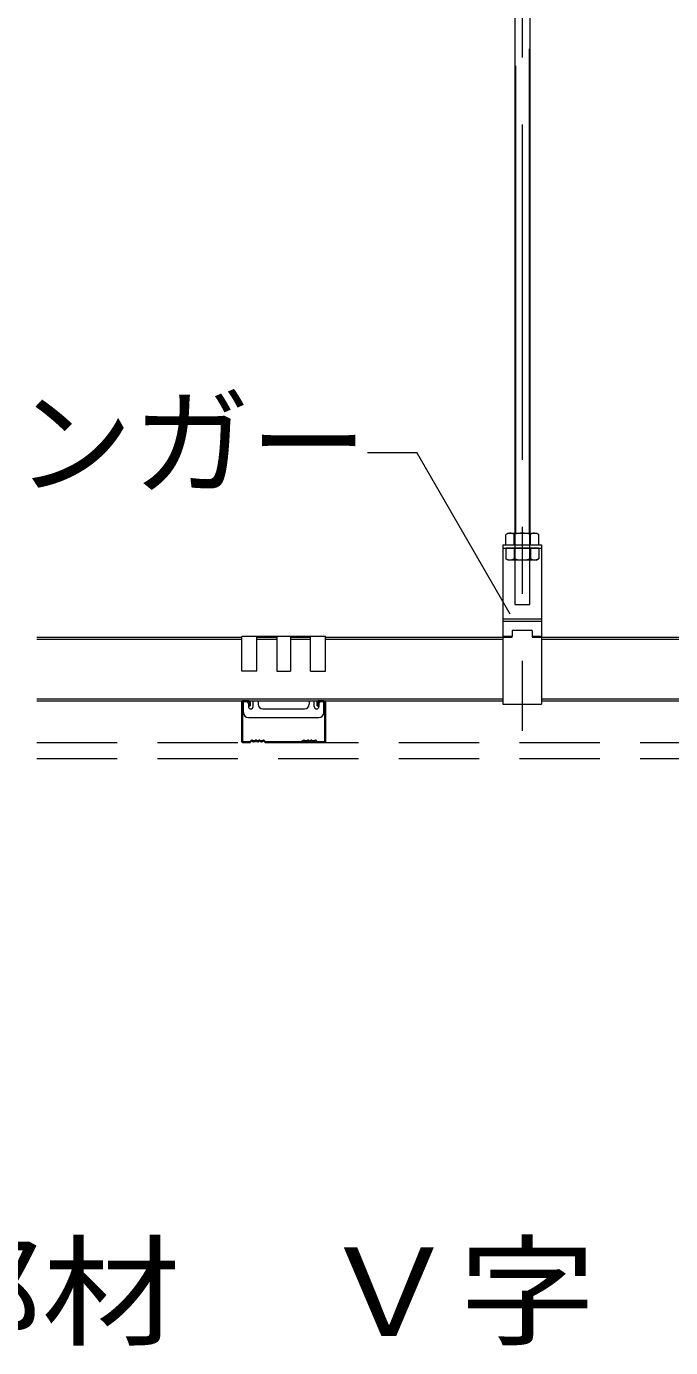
# Model space of a CAD drawing. Units: millimetres, scale not verified. Extents: x -7800 to 7800, y -5387 to 5300.
# Drawn here: x -7215 to -6830, y -357 to 431 of the extents above; entities that cross this region are included whole.
import ezdxf
from ezdxf.enums import TextEntityAlignment as Align

# ---------------------------------------------------------------- set-up
doc = ezdxf.new("R2010")
doc.units = ezdxf.units.MM
doc.header["$LTSCALE"] = 40
for name, pattern in [('CHAIN1', [8, 5, -1, 1, -1]), ('DASHED1', [1.8, 1.2, -0.6]), ('DOUBLE_CHAIN2', [12.8, 9, -1, 0.6, -0.6, 0.6, -1])]:
    doc.linetypes.add(name, pattern=pattern)
for name, color, linetype, lineweight in [('7-0_中心線', 4, 'CHAIN1', 9), ('7-1_吊り材', 7, 'Continuous', 18), ('7-2_野縁受け', 3, 'Continuous', 18), ('7-3_野縁', 2, 'Continuous', 25), ('7-6_文字', 7, 'Continuous', 18), ('7-A_クリップ', 7, 'Continuous', 18), ('7-D_パネル', 4, 'DASHED1', 9)]:
    doc.layers.add(name, color=color, linetype=linetype, lineweight=lineweight)
doc.styles.add('ＭＳ ゴシック', font='')
doc.styles.get('ＭＳ ゴシック').set_extended_font_data('MS Gothic')

msp = doc.modelspace()

# ---------------------------------------------------------------- linework, layer by layer
at = {"layer": '7-0_中心線'}
msp.add_line((-6918.73, 1012.87), (-6918.73, 11.09), dxfattribs=at)
at = {"layer": '7-1_吊り材', "linetype": 'DOUBLE_CHAIN2'}
for p, q in [((-6914.68, 930.11), (-6914.68, 129.02)), ((-6922.78, 920.02), (-6922.78, 129.02))]:
    msp.add_line(p, q, dxfattribs=at)
at = {"layer": '7-1_吊り材'}
for p, q in [((-6914.23, 928.81), (-6914.23, 129.02)), ((-6923.23, 920.02), (-6923.23, 129.02)), ((-6927.22, 129.02), (-6928.53, 128.27)), ((-6928.53, 122.02), (-6928.53, 128.27)), ((-6927.22, 129.02), (-6910.24, 129.02)), ((-6923.63, 122.02), (-6923.63, 128.27)), ((-6913.83, 122.02), (-6913.83, 128.27)), ((-6910.24, 129.02), (-6908.93, 128.27)), ((-6908.93, 122.02), (-6908.93, 128.27)), ((-6930.23, 122.02), (-6930.23, 27.02)), ((-6930.23, 122.02), (-6930.23, 27.02)), ((-6930.23, 122.02), (-6907.23, 122.02)), ((-6928.53, 122.02), (-6908.93, 122.02)), ((-6907.23, 122.02), (-6907.23, 27.02)), ((-6930.23, 77.86), (-6907.23, 77.86)), ((-6930.23, 76.45), (-6907.23, 76.45)), ((-6924.73, 71.01), (-6924.73, 67.52)), ((-6912.73, 71.01), (-6924.73, 71.01)), ((-6930.23, 67.61), (-6924.73, 67.61)), ((-6912.73, 67.61), (-6907.23, 67.61))]:
    msp.add_line(p, q, dxfattribs=at)
at = {"layer": '7-1_吊り材', "linetype": 'DASHED1'}
for p, q in [((-6923.23, 129.02), (-6923.23, 86.49)), ((-6914.23, 86.49), (-6914.23, 129.02)), ((-6930.23, 120.02), (-6907.23, 120.02)), ((-6928.53, 120.02), (-6928.53, 113.78)), ((-6908.93, 120.02), (-6928.53, 120.02)), ((-6923.63, 120.02), (-6923.63, 113.78)), ((-6913.83, 120.02), (-6913.83, 113.78)), ((-6908.93, 120.02), (-6908.93, 113.78)), ((-6927.22, 113.02), (-6928.53, 113.78)), ((-6910.24, 113.02), (-6927.22, 113.02)), ((-6910.24, 113.02), (-6908.93, 113.78)), ((-6923.23, 86.49), (-6914.23, 86.49))]:
    msp.add_line(p, q, dxfattribs=at)
at = {"layer": '7-1_吊り材'}
for points in [[(-6930.23, 122.02), (-6930.23, 27.02), (-6907.23, 27.02)], [(-6912.73, 71.01), (-6912.73, 67.03), (-6907.23, 67.03)], [(-6930.23, 67.03), (-6924.73, 67.03), (-6924.73, 67.52)]]:
    msp.add_lwpolyline(points, dxfattribs=at)
for centre, radius, start, end in [((-6925.33, 122.25), 6.81, 96.34293, 118.04131), ((-6926.24, 124.15), 4.88, 57.57117, 88.04457), ((-6918.73, 112.81), 16.22, 72.41203, 107.58795), ((-6911.21, 124.15), 4.88, 91.95541, 122.42882), ((-6912.13, 122.25), 6.81, 61.95868, 83.65706)]:
    msp.add_arc(centre, radius, start, end, dxfattribs=at)
at = {"layer": '7-1_吊り材', "linetype": 'DASHED1'}
for centre, radius, start, end in [((-6925.33, 119.8), 6.81, 241.95868, 263.65706), ((-6926.24, 117.9), 4.88, 271.95541, 302.42882), ((-6918.73, 129.24), 16.22, 252.41203, 287.58795), ((-6911.21, 117.9), 4.88, 237.57117, 268.04457), ((-6912.13, 119.8), 6.81, 276.34293, 298.04131)]:
    msp.add_arc(centre, radius, start, end, dxfattribs=at)
at = {"layer": '7-2_野縁受け'}
for p, q in [((-7208.38, 67.02), (-7086.08, 67.02)), ((-7208.38, 65.82), (-7086.08, 65.82)), ((-7077.08, 67.02), (-7065.08, 67.02)), ((-7077.08, 65.82), (-7065.08, 65.82)), ((-7057.08, 67.02), (-7045.08, 67.02)), ((-7057.08, 65.82), (-7045.08, 65.82)), ((-7036.08, 67.02), (-6930.23, 67.02)), ((-7036.08, 65.82), (-6930.23, 65.82)), ((-6907.23, 67.02), (-6786.08, 67.02)), ((-6907.23, 65.82), (-6786.08, 65.82)), ((-7208.38, 30.23), (-6930.23, 30.23)), ((-7208.38, 29.02), (-6930.23, 29.02)), ((-6907.23, 30.23), (-6779.33, 30.23)), ((-6907.23, 29.02), (-6779.33, 29.02))]:
    msp.add_line(p, q, dxfattribs=at)
at = {"layer": '7-3_野縁'}
for p, q in [((-7086.08, 28.02), (-7086.08, 5.07)), ((-7085.58, 5.05), (-7085.58, 28.02)), ((-7082.08, 29.02), (-7085.08, 29.02)), ((-7082.08, 28.52), (-7085.08, 28.52)), ((-7081.58, 26.02), (-7081.58, 28.02)), ((-7081.58, 26.02), (-7081.08, 26.03)), ((-7081.08, 26.03), (-7081.08, 28.03)), ((-7041.08, 26.03), (-7041.08, 28.03)), ((-7040.58, 26.02), (-7041.08, 26.03)), ((-7040.58, 26.02), (-7040.58, 28.02)), ((-7040.08, 29.02), (-7037.08, 29.02)), ((-7040.08, 28.52), (-7037.08, 28.52)), ((-7036.58, 5.05), (-7036.58, 28.02)), ((-7036.08, 28.02), (-7036.08, 5.07)), ((-7085.08, 4.52), (-7081.49, 4.52)), ((-7085.08, 4.52), (-7081.49, 4.52)), ((-7081.49, 4.02), (-7085.08, 4.02)), ((-7081.49, 4.02), (-7085.08, 4.02)), ((-7080.43, 5.38), (-7081.14, 4.67)), ((-7081.14, 4.67), (-7080.43, 5.38)), ((-7080.08, 5.02), (-7080.79, 4.32)), ((-7080.08, 5.02), (-7080.79, 4.32)), ((-7073.08, 5.02), (-7072.37, 4.32)), ((-7072.73, 5.38), (-7072.02, 4.67)), ((-7071.67, 4.52), (-7061.08, 4.52)), ((-7071.67, 4.02), (-7061.08, 4.02)), ((-7050.49, 4.52), (-7061.08, 4.52)), ((-7050.49, 4.02), (-7061.08, 4.02)), ((-7049.43, 5.38), (-7050.14, 4.67)), ((-7049.08, 5.02), (-7049.78, 4.32)), ((-7042.08, 5.02), (-7041.37, 4.32)), ((-7042.08, 5.02), (-7041.37, 4.32)), ((-7041.72, 5.38), (-7041.02, 4.67)), ((-7041.02, 4.67), (-7041.72, 5.38)), ((-7037.08, 4.52), (-7040.66, 4.52)), ((-7037.08, 4.52), (-7040.66, 4.52)), ((-7040.66, 4.02), (-7037.08, 4.02)), ((-7040.66, 4.02), (-7037.08, 4.02))]:
    msp.add_line(p, q, dxfattribs=at)
for centre, radius, start, end in [((-7085.08, 28.02), 1, 90.00299, 180.00299), ((-7085.08, 28.02), 0.5, 90.00299, 180.00299), ((-7082.08, 28.02), 1, 0.00299, 90.00299), ((-7082.08, 28.02), 0.5, 0.00299, 90.00299), ((-7040.08, 28.02), 1, 89.99699, 179.99699), ((-7040.08, 28.02), 0.5, 89.99699, 179.99699), ((-7037.08, 28.02), 1, 359.99699, 89.99699), ((-7037.08, 28.02), 0.5, 359.99699, 89.99699), ((-7085.08, 5.02), 1, 177.476, 270), ((-7085.08, 5.02), 1, 177.476, 270), ((-7085.08, 5.02), 0.5, 177.476, 270), ((-7085.08, 5.02), 0.5, 177.476, 270), ((-7081.49, 5.02), 0.5, 270, 314.99998), ((-7081.49, 5.02), 0.5, 269.99998, 314.99998), ((-7081.49, 5.02), 1, 270, 314.99998), ((-7081.49, 5.02), 1, 270, 315), ((-7080.08, 5.02), 0.5, 46.39717, 135), ((-7078.83, 6.34), 1.81, 226.39717, 313.60281), ((-7078.83, 6.34), 1.31, 226.39717, 313.60281), ((-7077.58, 5.02), 0.5, 36.86989, 133.60281), ((-7076.58, 5.77), 1.25, 216.86989, 323.1301), ((-7076.58, 5.77), 0.75, 216.86989, 323.1301), ((-7075.58, 5.02), 0.5, 46.39717, 143.1301), ((-7075.58, 5.02), 0.5, 36.86989, 143.1301), ((-7074.33, 6.34), 1.81, 226.39717, 313.60281), ((-7074.33, 6.34), 1.31, 226.39717, 313.60281), ((-7073.08, 5.02), 0.5, 44.99998, 133.60281), ((-7071.67, 5.02), 1, 225, 270), ((-7071.67, 5.02), 0.5, 225, 270), ((-7050.49, 5.02), 0.5, 270, 315), ((-7050.49, 5.02), 1, 270, 315), ((-7049.08, 5.02), 0.5, 46.39719, 135.00002), ((-7047.83, 6.34), 1.81, 226.39719, 313.60283), ((-7047.83, 6.34), 1.31, 226.39719, 313.60283), ((-7046.58, 5.02), 0.5, 36.8699, 143.13011), ((-7046.58, 5.02), 0.5, 36.8699, 133.60283), ((-7045.58, 5.77), 1.25, 216.8699, 323.13011), ((-7045.58, 5.77), 0.75, 216.8699, 323.13011), ((-7044.58, 5.02), 0.5, 46.39719, 143.13011), ((-7043.33, 6.34), 1.81, 226.39719, 313.60283), ((-7043.33, 6.34), 1.31, 226.39719, 313.60283), ((-7042.08, 5.02), 0.5, 45, 133.60283), ((-7040.66, 5.02), 1, 225.00002, 270), ((-7040.66, 5.02), 1, 225, 270), ((-7040.66, 5.02), 0.5, 225.00002, 270), ((-7040.66, 5.02), 0.5, 225, 270), ((-7037.08, 5.02), 1, 269.99997, 2.524), ((-7037.08, 5.02), 1, 270, 2.524), ((-7037.08, 5.02), 0.5, 269.99997, 2.524), ((-7037.08, 5.02), 0.5, 270, 2.524)]:
    msp.add_arc(centre, radius, start, end, dxfattribs=at)
at = {"layer": '7-6_文字'}
for p in [(-7011.1, 177.09), (-6925.95, 80.61)]:
    msp.add_line(p, (-6981.65, 177.09), dxfattribs=at)
at = {"layer": '7-A_クリップ'}
for p, q in [((-7086.08, 46.76), (-7086.08, 67.43)), ((-7036.08, 67.43), (-7086.08, 67.43)), ((-7077.08, 46.76), (-7077.08, 67.43)), ((-7065.08, 67.02), (-7065.08, 46.76)), ((-7057.08, 67.02), (-7057.08, 46.76)), ((-7045.08, 46.76), (-7045.08, 67.43)), ((-7036.08, 46.76), (-7036.08, 67.43)), ((-7077.08, 46.76), (-7086.08, 46.76)), ((-7065.08, 46.76), (-7057.08, 46.76)), ((-7045.08, 46.76), (-7036.08, 46.76)), ((-7083.13, 28.53), (-7085.03, 28.53)), ((-7085.03, 21.93), (-7085.03, 28.53)), ((-7082.13, 27.53), (-7082.13, 25.53)), ((-7079.33, 25.53), (-7079.33, 29.02)), ((-7076.33, 29.02), (-7076.33, 26.88)), ((-7073.58, 24.13), (-7048.58, 24.13)), ((-7045.83, 29.02), (-7045.83, 26.88)), ((-7042.83, 25.53), (-7042.83, 29.02)), ((-7040.03, 27.53), (-7040.03, 25.53)), ((-7039.03, 28.53), (-7037.13, 28.53)), ((-7037.13, 21.93), (-7037.13, 28.53)), ((-7082.03, 18.93), (-7040.13, 18.93))]:
    msp.add_line(p, q, dxfattribs=at)
for centre, radius, start, end in [((-7083.13, 27.53), 1, 0, 90), ((-7080.73, 25.53), 1.4, 180, 0), ((-7073.58, 26.88), 2.75, 180, 270), ((-7048.58, 26.88), 2.75, 270, 0), ((-7041.43, 25.53), 1.4, 180, 0), ((-7039.03, 27.53), 1, 90, 180), ((-7082.03, 21.93), 3, 180, 270), ((-7040.13, 21.93), 3, 270, 0)]:
    msp.add_arc(centre, radius, start, end, dxfattribs=at)
at = {"layer": '7-D_パネル'}
for p, q in [((-7208.38, 4.02), (-4912.47, 4.02)), ((-7208.38, -5.48), (-4912.47, -5.48))]:
    msp.add_line(p, q, dxfattribs=at)

# ---------------------------------------------------------------- texts
at = {"layer": '7-6_文字', "style": 'ＭＳ ゴシック'}
msp.add_text('ハンガー', height=51.32, dxfattribs=at).set_placement((-7291.1, 142.09), align=Align.BOTTOM_LEFT)
at = {"layer": '7-6_文字', "style": 'ＭＳ ゴシック', "width": 1.15}
msp.add_text('・斜め部材\u3000Ｖ字（３スパン）', height=52.79, dxfattribs=at).set_placement((-7536.63, -365.96), align=Align.BOTTOM_LEFT)

doc.saveas('drawing.dxf')
